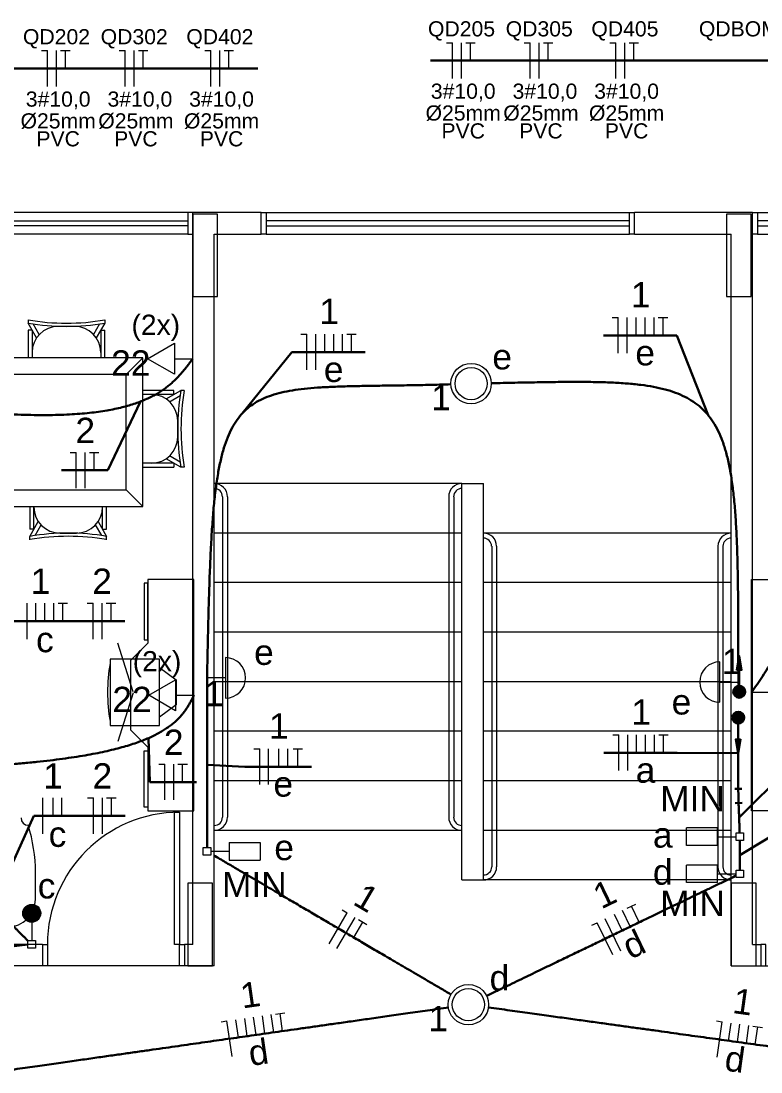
# Model space of a CAD drawing. Header units: inches. Extents: x -8.7 to 57.3, y -9.2 to 26.4.
# Drawn here: x 0.28 to 5.45, y 4.52 to 11.86 of the extents above; entities that cross this region are included whole.
import ezdxf
from ezdxf.enums import TextEntityAlignment as Align

# ---------------------------------------------------------------- set-up
doc = ezdxf.new("R2010")
doc.units = ezdxf.units.IN
doc.header["$MEASUREMENT"] = 0
for name, color, linetype, lineweight in [('BASE', 7, 'Continuous', 5), ('EL-Condutos', 8, 'Continuous', 30), ('EL-Fios', 1, 'Continuous', 20), ('EL-Textos fios', 7, 'Continuous', 30), ('EL-Textos pontos', 7, 'Continuous', 30), ('MOVEIS', 253, 'Continuous', 20), ('P-SIMBOL', 5, 'Continuous', 20), ('TEXTO', 7, 'Continuous', 20)]:
    doc.layers.add(name, color=color, linetype=linetype, lineweight=lineweight)
doc.styles.add('Arial', font='arial.ttf')
doc.dimstyles.get("Standard").update_dxf_attribs({"dimtxt": 0.18, "dimasz": 0.18, "dimexe": 0.18, "dimexo": 0.0625, "dimgap": 0.09, "dimtad": 0, "dimtih": 1, "dimtoh": 1, "dimdec": 4, "dimzin": 0, "dimdsep": 46, "dimtxsty": 'Standard', "dimcen": 0.09, "dimadec": 0, "dimazin": 0, "dimtfac": 1, "dimtdec": 4, "dimtofl": 0, "dimtmove": 0, "dimatfit": 3, "dimfxl": 0, "dimtolj": 1, "dimtzin": 0, "dimarcsym": 0})

msp = doc.modelspace()

# ---------------------------------------------------------------- hatches: boundary and pattern name
at = {"layer": 'P-SIMBOL', "linetype": 'Continuous'}
for points in [[(0.2959, 5.629), (0.3584, 5.629), (0.3584, 5.6915), (0.3487, 5.691), (0.3318, 5.6855), (0.3213, 5.6795), (0.3133, 5.6725), (0.3053, 5.662), (0.2991, 5.649), (0.2963, 5.636), (0.2964, 5.629)], [(0.4209, 5.629), (0.3584, 5.629), (0.3584, 5.6915), (0.3681, 5.691), (0.385, 5.6855), (0.3955, 5.6795), (0.4035, 5.6725), (0.4115, 5.662), (0.4177, 5.649), (0.4205, 5.636), (0.4204, 5.629)], [(0.2959, 5.629), (0.3584, 5.629), (0.3584, 5.5665), (0.3487, 5.567), (0.3318, 5.5725), (0.3213, 5.5785), (0.3133, 5.5855), (0.3053, 5.596), (0.2991, 5.609), (0.2963, 5.622), (0.2964, 5.629)], [(0.4209, 5.629), (0.3584, 5.629), (0.3584, 5.5665), (0.3681, 5.567), (0.385, 5.5725), (0.3955, 5.5785), (0.4035, 5.5855), (0.4115, 5.596), (0.4177, 5.609), (0.4205, 5.622), (0.4204, 5.629)]]:
    msp.add_hatch(color=256, dxfattribs=at).paths.add_polyline_path(points)

# ---------------------------------------------------------------- linework, layer by layer
at = {"layer": 'BASE', "linetype": 'Continuous'}
for p, q in [((1.4483, 10.523), (-0.2707, 10.523)), ((1.9963, 10.523), (4.5348, 10.523)), ((5.4287, 10.523), (7.1478, 10.523)), ((1.4483, 10.373), (-0.2707, 10.373)), ((1.9963, 10.373), (4.5348, 10.373)), ((5.4287, 10.373), (7.1478, 10.373))]:
    msp.add_line(p, q, dxfattribs=at)
at = {"layer": 'BASE'}
for p, q in [((1.4828, 10.373), (1.4828, 10.523)), ((1.9618, 10.523), (1.4828, 10.523)), ((1.9618, 10.373), (1.9618, 10.523)), ((5.3943, 10.523), (4.5693, 10.523)), ((4.5693, 10.373), (4.5693, 10.523)), ((5.3943, 10.373), (5.3943, 10.523)), ((1.4828, 5.4115), (1.4828, 10.373)), ((1.6327, 5.2615), (1.6327, 10.373)), ((1.6327, 10.373), (1.9618, 10.373)), ((4.5693, 10.373), (5.2443, 10.373)), ((5.2443, 5.2615), (5.2443, 10.373)), ((5.3943, 5.4115), (5.3943, 10.373)), ((3.3632, 8.6305), (1.6327, 8.6305)), ((3.3632, 5.8615), (3.3632, 8.6305)), ((3.3632, 8.6305), (3.5133, 8.6305)), ((3.5133, 5.8615), (3.5133, 8.6305)), ((1.6903, 8.5385), (1.6903, 6.3)), ((1.7252, 8.5385), (1.7252, 6.3)), ((3.2713, 8.5385), (3.2713, 6.3)), ((3.3058, 8.5385), (3.3058, 6.3)), ((3.3632, 8.2845), (1.6327, 8.2845)), ((5.2443, 8.2845), (3.5133, 8.2845)), ((3.5713, 8.192), (3.5713, 5.954)), ((3.6058, 8.192), (3.6058, 5.954)), ((5.1517, 8.192), (5.1517, 5.954)), ((5.1863, 8.192), (5.1863, 5.954)), ((3.3632, 7.9385), (1.6327, 7.9385)), ((5.2443, 7.9385), (3.5133, 7.9385)), ((3.3632, 7.5925), (1.6327, 7.5925)), ((5.2443, 7.5925), (3.5133, 7.5925)), ((3.3632, 7.246), (1.6327, 7.246)), ((5.2443, 7.246), (3.5133, 7.246)), ((3.3632, 6.9), (1.6327, 6.9)), ((5.2443, 6.9), (3.5133, 6.9)), ((3.3632, 6.554), (1.6327, 6.554)), ((5.2443, 6.554), (3.5133, 6.554)), ((3.3632, 6.2075), (1.6327, 6.2075)), ((5.2443, 6.2075), (3.5133, 6.2075)), ((3.3632, 5.8615), (3.5133, 5.8615)), ((5.2443, 5.8615), (3.5133, 5.8615)), ((0.4328, 5.4115), (-1.6038, 5.4115)), ((0.4328, 5.4115), (0.4328, 5.2615)), ((1.4828, 5.4115), (1.4252, 5.4115)), ((1.4252, 5.4115), (1.4252, 5.2615)), ((5.3943, 5.4115), (5.4518, 5.4115)), ((5.4518, 5.4115), (5.4518, 5.2615)), ((0.4328, 5.2615), (-1.6038, 5.2615)), ((1.4252, 5.2615), (0.4328, 5.2615)), ((1.6327, 5.2615), (1.4252, 5.2615)), ((5.2443, 5.2615), (5.4518, 5.2615)), ((5.4518, 5.2615), (6.4443, 5.2615))]:
    msp.add_line(p, q, dxfattribs=at)
at = {"layer": 'BASE', "linetype": 'Continuous'}
for points in [[(1.4828, 10.523), (1.4483, 10.523), (1.4483, 10.373), (1.4828, 10.373)], [(1.9618, 10.523), (1.9963, 10.523), (1.9963, 10.373), (1.9618, 10.373)], [(4.5693, 10.373), (4.5348, 10.373), (4.5348, 10.523), (4.5693, 10.523)], [(5.3943, 10.523), (5.4287, 10.523), (5.4287, 10.373), (5.3943, 10.373)], [(0.4328, 5.4115), (0.4673, 5.4115), (0.4673, 5.2615), (0.4328, 5.2615)], [(1.4252, 5.2615), (1.3907, 5.2615), (1.3907, 5.4115), (1.4252, 5.4115)], [(5.4518, 5.2615), (5.4863, 5.2615), (5.4863, 5.4115), (5.4518, 5.4115)]]:
    msp.add_lwpolyline(points, dxfattribs=at)
at = {"layer": 'BASE'}
for points in [[(1.4837, 9.936), (1.5702, 9.936), (1.6567, 9.936), (1.6567, 10.2245), (1.6567, 10.513), (1.5702, 10.513), (1.4837, 10.513), (1.4837, 10.2245), (1.4837, 9.936), (1.4837, 9.936)], [(5.2112, 9.936), (5.2978, 9.936), (5.3842, 9.936), (5.3842, 10.2245), (5.3842, 10.513), (5.2978, 10.513), (5.2112, 10.513), (5.2112, 10.2245), (5.2112, 9.936), (5.2112, 9.936)], [(1.4492, 5.2625), (1.5357, 5.2625), (1.6222, 5.2625), (1.6222, 5.551), (1.6222, 5.8395), (1.5357, 5.8395), (1.4492, 5.8395), (1.4492, 5.551), (1.4492, 5.2625), (1.4492, 5.2625)], [(5.2453, 5.2625), (5.3318, 5.2625), (5.4182, 5.2625), (5.4182, 5.551), (5.4182, 5.8395), (5.3318, 5.8395), (5.2453, 5.8395), (5.2453, 5.551), (5.2453, 5.2625), (5.2453, 5.2625)]]:
    msp.add_lwpolyline(points, close=True, dxfattribs=at)
at = {"layer": 'BASE', "linetype": 'Continuous'}
for points in [[(1.4483, 10.4305), (-0.2707, 10.4305), (-0.2707, 10.4655), (1.4483, 10.4655), (1.4483, 10.4305), (1.4483, 10.4305)], [(1.9963, 10.4305), (4.5348, 10.4305), (4.5348, 10.4655), (1.9963, 10.4655), (1.9963, 10.4305), (1.9963, 10.4305)], [(5.4287, 10.4305), (7.1478, 10.4305), (7.1478, 10.4655), (5.4287, 10.4655), (5.4287, 10.4305), (5.4287, 10.4305)], [(1.3907, 5.4115), (1.3558, 5.4115), (1.3558, 6.3345), (1.3907, 6.3345), (1.3907, 5.4115), (1.3907, 5.4115)]]:
    msp.add_lwpolyline(points, close=True, dxfattribs=at)
at = {"layer": 'BASE'}
for centre, radius, start, end in [((1.6327, 8.5385), 0.0923, 0, 90), ((1.6327, 8.5385), 0.0577, 0, 90), ((3.3632, 8.5385), 0.0923, 90, 180), ((3.3632, 8.5385), 0.0577, 90, 180), ((3.5133, 8.192), 0.0923, 0, 90), ((3.5133, 8.192), 0.0577, 0, 90), ((5.2443, 8.192), 0.0923, 90, 180), ((5.2443, 8.192), 0.0577, 90, 180), ((1.6333, 6.2995), 0.0571, 269.417, 0.58332), ((1.6333, 6.2995), 0.092, 269.81, 0.18953), ((3.3632, 6.2995), 0.092, 179.81, 270.19), ((3.3628, 6.2995), 0.0571, 179.417, 270.583), ((3.5137, 5.9535), 0.092, 269.81, 0.18953), ((3.5143, 5.9535), 0.0571, 269.417, 0.58332), ((5.2438, 5.9535), 0.092, 179.81, 270.19), ((5.2438, 5.9535), 0.0571, 179.417, 270.583)]:
    msp.add_arc(centre, radius, start, end, dxfattribs=at)
at = {"layer": 'BASE', "linetype": 'Continuous'}
msp.add_arc((1.3907, 5.4115), 0.923, 90, 180, dxfattribs=at)
at = {"layer": 'EL-Condutos'}
for p, q in [((5.3007, 7.1764), (5.3007, 7.4264)), ((5.2943, 7.2438), (5.3007, 7.1764)), ((5.2942, 6.4989), (5.2939, 6.9954)), ((5.2939, 6.9954), (5.2939, 6.7454))]:
    msp.add_line(p, q, dxfattribs=at)
at = {"layer": 'EL-Condutos', "linetype": 'Continuous'}
for p, q in [((5.2692, 6.4989), (5.3192, 6.4989)), ((5.2943, 6.4489), (5.2942, 6.4989)), ((5.3211, 6.3999), (5.2711, 6.398)), ((5.2943, 6.4489), (5.2961, 6.3989))]:
    msp.add_line(p, q, dxfattribs=at)
at = {"layer": 'EL-Condutos', "const_width": 0.0417}
for points in [[(5.3215, 7.1764, 1), (5.2799, 7.1764, 1)], [(5.3147, 6.9954, 1), (5.273, 6.9954, 1)]]:
    msp.add_lwpolyline(points, format="xyb", close=True, dxfattribs=at)
at = {"layer": 'EL-Condutos'}
for centre in [(5.3007, 7.1764), (5.2939, 6.9954)]:
    msp.add_circle(centre, 0.0417, dxfattribs=at)
at = {"layer": 'EL-Condutos', "linetype": 'Continuous'}
msp.add_arc((-0.2832, 9.8895), 4.52, 262.17931, 277.82069, dxfattribs=at)
for points in [[(0.0817, 9.1216), (0.1854, 9.1155), (0.2834, 9.1113), (0.3759, 9.1091), (0.463, 9.1087), (0.5449, 9.1101), (0.6219, 9.1132), (0.6941, 9.1179), (0.7618, 9.1242), (0.825, 9.1319), (0.8841, 9.1411), (0.9391, 9.1515), (0.9904, 9.1633), (1.038, 9.1762), (1.0822, 9.1902), (1.1232, 9.2052), (1.1612, 9.2211), (1.1963, 9.238), (1.2288, 9.2556), (1.2588, 9.2739), (1.2866, 9.2929), (1.3123, 9.3125), (1.3362, 9.3326), (1.3583, 9.353), (1.379, 9.3739), (1.3984, 9.3949), (1.4167, 9.4162), (1.4341, 9.4376), (1.4508, 9.4591), (1.4669, 9.4805), (1.4828, 9.5018)], [(3.2878, 9.3237), (3.1278, 9.3195), (2.9784, 9.3166), (2.8392, 9.3146), (2.71, 9.3127), (2.5902, 9.3104), (2.4796, 9.3069), (2.3778, 9.3018), (2.2843, 9.2943), (2.1988, 9.2839), (2.121, 9.2699), (2.0504, 9.2516), (1.9866, 9.2286), (1.9294, 9.2001), (1.8783, 9.1654), (1.8329, 9.1241), (1.7928, 9.0754), (1.7578, 9.0188), (1.7273, 8.9536), (1.701, 8.8791), (1.6786, 8.7949), (1.6597, 8.7001), (1.6438, 8.5943), (1.6307, 8.4767), (1.6199, 8.3468), (1.611, 8.204), (1.6037, 8.0475), (1.5976, 7.8768), (1.5924, 7.6913), (1.5875, 7.4903), (1.5828, 7.2732)], [(3.5671, 9.3314), (3.7341, 9.3347), (3.89, 9.3377), (4.0352, 9.3398), (4.1699, 9.3405), (4.2947, 9.3393), (4.41, 9.3358), (4.5159, 9.3293), (4.6131, 9.3195), (4.7018, 9.3058), (4.7825, 9.2877), (4.8555, 9.2648), (4.9212, 9.2365), (4.98, 9.2023), (5.0322, 9.1618), (5.0784, 9.1145), (5.1187, 9.0597), (5.1537, 8.9972), (5.1837, 8.9263), (5.2091, 8.8465), (5.2303, 8.7574), (5.2476, 8.6585), (5.2615, 8.5493), (5.2723, 8.4292), (5.2804, 8.2978), (5.2863, 8.1546), (5.2902, 7.999), (5.2925, 7.8307), (5.2937, 7.649), (5.2942, 7.4535), (5.2943, 7.2438)], [(6.8118, 9.0635), (6.7278, 9.0113), (6.6483, 8.957), (6.573, 8.9008), (6.5019, 8.8429), (6.4346, 8.7833), (6.3709, 8.7222), (6.3107, 8.6597), (6.2537, 8.5961), (6.1997, 8.5313), (6.1486, 8.4657), (6.1, 8.3992), (6.0538, 8.3321), (6.0097, 8.2644), (5.9676, 8.1964), (5.9272, 8.1282), (5.8884, 8.0598), (5.8508, 7.9915), (5.8144, 7.9234), (5.7788, 7.8557), (5.744, 7.7884), (5.7095, 7.7217), (5.6754, 7.6557), (5.6412, 7.5907), (5.6069, 7.5266), (5.5722, 7.4638), (5.5368, 7.4022), (5.5007, 7.3422), (5.4635, 7.2837), (5.4251, 7.2269), (5.3853, 7.172)], [(1.5828, 6.0878), (1.5828, 6.1438), (1.5828, 6.1964), (1.5828, 6.2456), (1.5828, 6.2918), (1.5828, 6.3353), (1.5828, 6.3762), (1.5828, 6.4149), (1.5828, 6.4516), (1.5828, 6.4865), (1.5828, 6.5199), (1.5828, 6.5521), (1.5828, 6.5834), (1.5828, 6.6139), (1.5828, 6.644), (1.5828, 6.6739), (1.5828, 6.7038), (1.5828, 6.734), (1.5828, 6.7649), (1.5828, 6.7965), (1.5828, 6.8292), (1.5828, 6.8633), (1.5828, 6.899), (1.5828, 6.9366), (1.5828, 6.9762), (1.5828, 7.0183), (1.5828, 7.063), (1.5828, 7.1105), (1.5828, 7.1613), (1.5828, 7.2154), (1.5828, 7.2732)], [(0.0789, 6.6602), (0.1901, 6.6682), (0.2949, 6.677), (0.3937, 6.6866), (0.4866, 6.6969), (0.5737, 6.708), (0.6553, 6.7197), (0.7316, 6.7321), (0.8029, 6.7452), (0.8692, 6.7589), (0.9308, 6.7733), (0.988, 6.7882), (1.0408, 6.8036), (1.0896, 6.8197), (1.1345, 6.8362), (1.1757, 6.8532), (1.2135, 6.8707), (1.248, 6.8887), (1.2794, 6.907), (1.3079, 6.9258), (1.3338, 6.9449), (1.3573, 6.9644), (1.3784, 6.9843), (1.3976, 7.0044), (1.4149, 7.0248), (1.4305, 7.0455), (1.4447, 7.0664), (1.4577, 7.0875), (1.4696, 7.1089), (1.4808, 7.1304), (1.4912, 7.152)], [(-0.0471, 6.5106), (-0.0389, 6.4334), (-0.0305, 6.3607), (-0.0218, 6.2923), (-0.0129, 6.228), (-0.0037, 6.1676), (0.0058, 6.1109), (0.0155, 6.0579), (0.0255, 6.0083), (0.0358, 5.962), (0.0464, 5.9187), (0.0573, 5.8783), (0.0685, 5.8407), (0.08, 5.8057), (0.0919, 5.773), (0.1041, 5.7426), (0.1166, 5.7142), (0.1295, 5.6878), (0.1427, 5.663), (0.1563, 5.6398), (0.1702, 5.618), (0.1846, 5.5973), (0.1993, 5.5777), (0.2144, 5.559), (0.2299, 5.5409), (0.2458, 5.5234), (0.2621, 5.5062), (0.2789, 5.4892), (0.296, 5.4722), (0.3137, 5.455), (0.3317, 5.4375)], [(5.3038, 6.1897), (5.3028, 6.2186), (5.3019, 6.243), (5.3011, 6.2633), (5.3005, 6.2797), (5.3, 6.2926), (5.2997, 6.3024), (5.2994, 6.3092), (5.2993, 6.3135), (5.2992, 6.3155), (5.2992, 6.3156), (5.2992, 6.314), (5.2993, 6.3112), (5.2995, 6.3074), (5.2997, 6.3029), (5.2998, 6.2981), (5.3, 6.2933), (5.3002, 6.2887), (5.3003, 6.2847), (5.3004, 6.2816), (5.3005, 6.2798), (5.3005, 6.2795), (5.3005, 6.2811), (5.3003, 6.2849), (5.3001, 6.2911), (5.2998, 6.3002), (5.2993, 6.3124), (5.2987, 6.3281), (5.298, 6.3475), (5.2971, 6.371), (5.2961, 6.3989)], [(5.3048, 6.1371), (5.3048, 6.1278), (5.3048, 6.1191), (5.3048, 6.1107), (5.3048, 6.1028), (5.3048, 6.0953), (5.3048, 6.0882), (5.3048, 6.0814), (5.3048, 6.0748), (5.3048, 6.0685), (5.3048, 6.0625), (5.3048, 6.0566), (5.3048, 6.0508), (5.3048, 6.0452), (5.3048, 6.0396), (5.3048, 6.0341), (5.3048, 6.0285), (5.3048, 6.023), (5.3048, 6.0173), (5.3048, 6.0116), (5.3048, 6.0057), (5.3048, 5.9996), (5.3048, 5.9933), (5.3048, 5.9868), (5.3048, 5.98), (5.3048, 5.9728), (5.3048, 5.9653), (5.3048, 5.9574), (5.3048, 5.9491), (5.3048, 5.9403), (5.3048, 5.931)], [(3.2864, 5.0624), (3.211, 5.1066), (3.1401, 5.1482), (3.0733, 5.1874), (3.0103, 5.2242), (2.9509, 5.2591), (2.8946, 5.2921), (2.8411, 5.3234), (2.7902, 5.3532), (2.7414, 5.3818), (2.6945, 5.4093), (2.6491, 5.436), (2.6048, 5.4619), (2.5614, 5.4873), (2.5185, 5.5125), (2.4758, 5.5375), (2.433, 5.5626), (2.3896, 5.588), (2.3454, 5.6139), (2.3001, 5.6405), (2.2533, 5.6679), (2.2047, 5.6964), (2.1539, 5.7262), (2.1007, 5.7574), (2.0446, 5.7902), (1.9854, 5.8249), (1.9227, 5.8617), (1.8562, 5.9006), (1.7856, 5.942), (1.7105, 5.986), (1.6306, 6.0329)], [(5.2787, 5.8919), (5.1999, 5.8539), (5.125, 5.8179), (5.0538, 5.7835), (4.9859, 5.7509), (4.9213, 5.7197), (4.8595, 5.6899), (4.8003, 5.6614), (4.7434, 5.634), (4.6886, 5.6076), (4.6356, 5.5821), (4.5842, 5.5573), (4.5339, 5.5331), (4.4847, 5.5094), (4.4362, 5.486), (4.3881, 5.4629), (4.3402, 5.4398), (4.2922, 5.4167), (4.2439, 5.3934), (4.1949, 5.3698), (4.145, 5.3457), (4.0939, 5.3211), (4.0414, 5.2959), (3.9872, 5.2697), (3.9311, 5.2427), (3.8726, 5.2145), (3.8117, 5.1852), (3.7479, 5.1545), (3.6811, 5.1223), (3.611, 5.0885), (3.5373, 5.053)], [(0.1468, 4.5259), (0.294, 4.5469), (0.4323, 4.5666), (0.5623, 4.5852), (0.6847, 4.6026), (0.8, 4.6191), (0.909, 4.6346), (1.0123, 4.6493), (1.1105, 4.6633), (1.2042, 4.6767), (1.2942, 4.6895), (1.3809, 4.7019), (1.4651, 4.7139), (1.5474, 4.7256), (1.6284, 4.7371), (1.7087, 4.7486), (1.7891, 4.7601), (1.8701, 4.7716), (1.9524, 4.7833), (2.0366, 4.7953), (2.1233, 4.8077), (2.2132, 4.8205), (2.307, 4.8339), (2.4052, 4.8479), (2.5084, 4.8626), (2.6175, 4.8781), (2.7328, 4.8946), (2.8552, 4.912), (2.9852, 4.9306), (3.1235, 4.9503), (3.2707, 4.9713)], [(3.5483, 4.9715), (3.6977, 4.9508), (3.8381, 4.9313), (3.9701, 4.913), (4.0943, 4.8957), (4.2114, 4.8795), (4.322, 4.8641), (4.4269, 4.8496), (4.5265, 4.8357), (4.6217, 4.8225), (4.713, 4.8099), (4.801, 4.7976), (4.8865, 4.7858), (4.97, 4.7742), (5.0522, 4.7628), (5.1338, 4.7515), (5.2154, 4.7401), (5.2976, 4.7287), (5.3811, 4.7171), (5.4666, 4.7053), (5.5546, 4.693), (5.6459, 4.6804), (5.741, 4.6672), (5.8407, 4.6533), (5.9455, 4.6388), (6.0562, 4.6234), (6.1733, 4.6072), (6.2975, 4.5899), (6.4295, 4.5716), (6.5698, 4.5521), (6.7192, 4.5314)]]:
    msp.add_spline(points, degree=3, dxfattribs=at)
at = {"layer": 'EL-Fios', "color": 5}
for p, q in [((3.2564, 11.7092), (3.2981, 11.7092)), ((3.2981, 11.4592), (3.2981, 11.7092)), ((3.3606, 11.4592), (3.3606, 11.7092)), ((3.3898, 11.7092), (3.4564, 11.7092)), ((3.4231, 11.5842), (3.4231, 11.7092)), ((3.7993, 11.7092), (3.841, 11.7092)), ((3.841, 11.4592), (3.841, 11.7092)), ((3.9035, 11.4592), (3.9035, 11.7092)), ((3.9327, 11.7092), (3.9993, 11.7092)), ((3.966, 11.5842), (3.966, 11.7092)), ((4.3978, 11.7092), (4.4395, 11.7092)), ((4.4395, 11.4592), (4.4395, 11.7092)), ((4.502, 11.4592), (4.502, 11.7092)), ((4.5312, 11.7092), (4.5978, 11.7092)), ((4.5645, 11.5842), (4.5645, 11.7092)), ((0.427, 11.654), (0.4687, 11.654)), ((0.4687, 11.404), (0.4687, 11.654)), ((0.5312, 11.404), (0.5312, 11.654)), ((0.5604, 11.654), (0.627, 11.654)), ((0.5937, 11.529), (0.5937, 11.654)), ((0.9699, 11.654), (1.0116, 11.654)), ((1.0116, 11.404), (1.0116, 11.654)), ((1.0741, 11.404), (1.0741, 11.654)), ((1.1033, 11.654), (1.1699, 11.654)), ((1.1366, 11.529), (1.1366, 11.654)), ((1.5684, 11.654), (1.6101, 11.654)), ((1.6101, 11.404), (1.6101, 11.654)), ((1.6726, 11.404), (1.6726, 11.654)), ((1.7018, 11.654), (1.7684, 11.654)), ((1.7351, 11.529), (1.7351, 11.654)), ((4.4141, 9.7902), (4.4558, 9.7902)), ((4.4558, 9.5402), (4.4558, 9.7902)), ((4.5183, 9.5402), (4.5183, 9.7902)), ((4.5808, 9.6652), (4.5808, 9.7902)), ((4.6433, 9.6652), (4.6433, 9.7902)), ((4.7058, 9.6652), (4.7058, 9.7902)), ((4.735, 9.7902), (4.8016, 9.7902)), ((4.7683, 9.6652), (4.7683, 9.7902)), ((2.2383, 9.6742), (2.28, 9.6742)), ((2.28, 9.4242), (2.28, 9.6742)), ((2.3425, 9.4242), (2.3425, 9.6742)), ((2.405, 9.5492), (2.405, 9.6742)), ((2.4675, 9.5492), (2.4675, 9.6742)), ((2.53, 9.5492), (2.53, 9.6742)), ((2.5591, 9.6742), (2.6258, 9.6742)), ((2.5925, 9.5492), (2.5925, 9.6742)), ((0.6279, 8.8482), (0.6696, 8.8482)), ((0.6696, 8.5982), (0.6696, 8.8482)), ((0.7321, 8.5982), (0.7321, 8.8482)), ((0.7612, 8.8482), (0.8279, 8.8482)), ((0.7946, 8.7232), (0.7946, 8.8482)), ((0.3255, 7.5446), (0.3255, 7.7946)), ((0.388, 7.6696), (0.388, 7.7946)), ((0.4505, 7.6696), (0.4505, 7.7946)), ((0.513, 7.6696), (0.513, 7.7946)), ((0.5421, 7.7946), (0.6088, 7.7946)), ((0.5755, 7.6696), (0.5755, 7.7946)), ((0.7456, 7.7946), (0.7873, 7.7946)), ((0.7873, 7.5446), (0.7873, 7.7946)), ((0.8498, 7.5446), (0.8498, 7.7946)), ((0.8789, 7.7946), (0.9456, 7.7946)), ((0.9123, 7.6696), (0.9123, 7.7946)), ((4.4173, 6.8753), (4.4589, 6.8753)), ((4.4589, 6.6253), (4.4589, 6.8753)), ((4.5214, 6.6253), (4.5214, 6.8753)), ((4.5839, 6.7503), (4.5839, 6.8753)), ((4.6464, 6.7503), (4.6464, 6.8753)), ((4.7089, 6.7503), (4.7089, 6.8753)), ((4.7381, 6.8753), (4.8048, 6.8753)), ((4.7714, 6.7503), (4.7714, 6.8753)), ((1.9093, 6.778), (1.9509, 6.778)), ((1.9509, 6.528), (1.9509, 6.778)), ((2.0134, 6.528), (2.0134, 6.778)), ((2.084, 6.653), (2.084, 6.778)), ((2.1465, 6.653), (2.1465, 6.778)), ((2.1838, 6.778), (2.2505, 6.778)), ((2.2171, 6.653), (2.2171, 6.778)), ((1.2459, 6.6704), (1.2876, 6.6704)), ((1.2876, 6.4204), (1.2876, 6.6704)), ((1.3501, 6.4204), (1.3501, 6.6704)), ((1.3792, 6.6704), (1.4459, 6.6704)), ((1.4126, 6.5454), (1.4126, 6.6704)), ((0.4364, 6.185), (0.4364, 6.435)), ((0.507, 6.31), (0.507, 6.435)), ((0.5695, 6.31), (0.5695, 6.435)), ((0.7477, 6.435), (0.7894, 6.435)), ((0.7894, 6.185), (0.7894, 6.435)), ((0.8519, 6.185), (0.8519, 6.435)), ((0.8811, 6.435), (0.9477, 6.435)), ((0.9144, 6.31), (0.9144, 6.435)), ((2.527, 5.6524), (2.5629, 5.6313)), ((4.5184, 5.6644), (4.5785, 5.6933)), ((4.6027, 5.5662), (4.5484, 5.6789)), ((2.4365, 5.4156), (2.5629, 5.6313)), ((2.4905, 5.384), (2.6169, 5.5997)), ((2.642, 5.585), (2.6995, 5.5513)), ((4.4734, 5.3652), (4.3649, 5.5904)), ((4.4828, 5.5085), (4.4285, 5.6211)), ((4.5391, 5.5356), (4.4848, 5.6482)), ((2.6076, 5.4603), (2.6708, 5.5681)), ((4.2711, 5.5452), (4.3086, 5.5633)), ((4.4171, 5.3381), (4.3086, 5.5633)), ((2.0491, 4.7971), (2.0314, 4.9209)), ((2.0603, 4.925), (2.1263, 4.9344)), ((2.1109, 4.8059), (2.0933, 4.9297)), ((1.6808, 4.8709), (1.722, 4.8768)), ((1.7573, 4.6293), (1.722, 4.8768)), ((1.8016, 4.7618), (1.7839, 4.8856)), ((1.8634, 4.7707), (1.8458, 4.8944)), ((1.9253, 4.7795), (1.9077, 4.9032)), ((1.9872, 4.7883), (1.9695, 4.912)), ((5.1406, 4.8767), (5.1819, 4.871)), ((5.1475, 4.6233), (5.1819, 4.871)), ((5.2266, 4.7386), (5.2438, 4.8624)), ((5.2885, 4.73), (5.3057, 4.8538)), ((5.3505, 4.7214), (5.3676, 4.8452)), ((5.3965, 4.8412), (5.4626, 4.832)), ((5.4124, 4.7128), (5.4295, 4.8366))]:
    msp.add_line(p, q, dxfattribs=at)
at = {"layer": 'EL-Textos fios'}
for p, q in [((1.9369, 11.529), (0.223, 11.529)), ((3.1431, 11.5842), (6.0087, 11.5842)), ((4.8641, 9.6652), (4.3516, 9.6652)), ((5.0835, 9.1083), (4.8641, 9.6652)), ((1.8285, 9.1195), (2.1758, 9.5492)), ((2.1758, 9.5492), (2.6883, 9.5492)), ((1.1184, 9.2033), (0.8904, 8.7232)), ((0.8904, 8.7232), (0.5654, 8.7232)), ((0.1588, 7.6696), (1.0081, 7.6696)), ((1.173, 6.852), (1.1834, 6.5454)), ((5.2999, 6.2975), (5.8952, 6.8898)), ((4.8673, 6.7503), (4.3548, 6.7503)), ((5.294, 6.7472), (4.8673, 6.7503)), ((1.5828, 6.667), (1.8468, 6.653)), ((1.8468, 6.653), (2.313, 6.653)), ((1.1834, 6.5454), (1.5084, 6.5454)), ((0.1093, 5.7304), (0.3739, 6.31)), ((0.3739, 6.31), (1.0102, 6.31)), ((5.3048, 6.0341), (5.6792, 6.2603))]:
    msp.add_line(p, q, dxfattribs=at)
at = {"layer": 'MOVEIS'}
for p, q in [((0.3323, 9.7735), (0.3323, 9.7505)), ((0.8688, 9.7735), (0.8688, 9.7505)), ((0.3923, 9.6475), (0.3323, 9.7505)), ((0.3323, 9.7015), (0.3323, 9.5085)), ((0.3608, 9.7015), (0.3323, 9.7015)), ((0.3608, 9.7015), (0.3608, 9.5085)), ((0.4113, 9.671), (0.3688, 9.745)), ((0.6578, 9.728), (0.5438, 9.728)), ((0.8328, 9.745), (0.7903, 9.671)), ((0.8688, 9.7505), (0.8093, 9.6475)), ((0.8403, 9.7015), (0.8403, 9.5085)), ((0.8403, 9.7015), (0.8688, 9.7015)), ((0.8688, 9.5085), (0.8688, 9.7015)), ((1.0183, 9.393), (1.1333, 9.5085)), ((1.3513, 9.2805), (1.1333, 9.2805)), ((1.3513, 9.252), (1.1333, 9.252)), ((1.2973, 9.221), (1.4007, 9.2805)), ((1.3513, 9.252), (1.3513, 9.2805)), ((1.4238, 9.2805), (1.4007, 9.2805)), ((1.3213, 9.202), (1.3953, 9.2445)), ((1.3782, 8.9555), (1.3782, 9.0695)), ((1.3953, 8.7805), (1.3213, 8.823)), ((1.3513, 8.7725), (1.1333, 8.7725)), ((1.1333, 8.744), (1.3513, 8.744)), ((1.4007, 8.744), (1.2973, 8.804)), ((1.3513, 8.7725), (1.3513, 8.744)), ((1.4238, 8.744), (1.4007, 8.744)), ((1.0183, 8.5855), (1.1333, 8.47)), ((0.3448, 8.47), (0.3448, 8.311)), ((0.3733, 8.311), (0.3733, 8.47)), ((0.8528, 8.311), (0.8528, 8.47)), ((0.8813, 8.311), (0.8813, 8.47)), ((0.3448, 8.2615), (0.4043, 8.365)), ((0.3733, 8.311), (0.3448, 8.311)), ((0.3813, 8.2675), (0.4238, 8.341)), ((0.8023, 8.341), (0.8453, 8.2675)), ((0.8218, 8.365), (0.8813, 8.2615)), ((0.8528, 8.311), (0.8813, 8.311)), ((0.3448, 8.2385), (0.3448, 8.2615)), ((0.5558, 8.2845), (0.6703, 8.2845)), ((0.8813, 8.2385), (0.8813, 8.2615)), ((1.1683, 7.9355), (1.1438, 7.9355)), ((1.1438, 7.9355), (1.1438, 7.54)), ((1.1683, 7.96), (1.1683, 7.5155)), ((1.4912, 7.96), (1.1683, 7.96)), ((1.1683, 7.54), (1.1683, 7.9355)), ((1.4912, 6.3445), (1.4912, 7.96)), ((5.3857, 6.3445), (5.3857, 7.96)), ((5.3857, 7.96), (5.7088, 7.96)), ((1.0677, 7.1755), (0.9588, 7.516)), ((1.1683, 7.5155), (1.0473, 7.3945)), ((1.1438, 7.54), (1.1683, 7.54)), ((1.0473, 7.3945), (1.0473, 6.91)), ((1.0677, 7.169), (0.9588, 6.8285)), ((1.0473, 6.91), (1.1683, 6.789)), ((1.1438, 6.369), (1.1438, 6.7645)), ((1.1438, 6.7645), (1.1683, 6.7645)), ((1.1683, 6.789), (1.1683, 6.3445)), ((1.1683, 6.7645), (1.1683, 6.369)), ((1.1683, 6.369), (1.1438, 6.369)), ((1.1683, 6.3445), (1.4912, 6.3445)), ((5.7088, 6.3445), (5.3857, 6.3445)), ((0.3848, 5.728), (0.3848, 5.914))]:
    msp.add_line(p, q, dxfattribs=at)
for points in [[(0.0948, 9.5085), (0.0948, 8.47), (1.1333, 8.47), (1.1333, 9.5085), (0.0948, 9.5085), (0.0948, 9.5085)], [(0.2102, 9.393), (0.2102, 8.5855), (1.0183, 8.5855), (1.0183, 9.393), (0.2102, 9.393), (0.2102, 9.393)], [(1.2512, 6.9415), (1.2512, 7.403), (0.9053, 7.403), (0.9053, 6.9415), (1.2512, 6.9415), (1.2512, 6.9415)]]:
    msp.add_lwpolyline(points, close=True, dxfattribs=at)
msp.add_lwpolyline([(1.2512, 7.345), (1.3667, 7.2585), (1.3667, 7.0855), (1.2512, 6.999)], dxfattribs=at)
for centre, radius, start, end in [((0.6008, 11.3385), 1.5878, 260.271, 279.729), ((0.6008, 11.316), 1.5878, 260.271, 279.729), ((0.5438, 9.5455), 0.1827, 90, 180), ((0.6578, 9.5455), 0.1827, 0, 90), ((1.1952, 9.0695), 0.1827, 0, 90), ((2.9657, 9.0125), 1.5878, 170.271, 189.729), ((2.9888, 9.0125), 1.5878, 170.271, 189.729), ((1.1952, 8.9555), 0.1827, 270, 0), ((0.5558, 8.467), 0.1827, 180, 270), ((0.6703, 8.467), 0.1827, 270, 0), ((0.6133, 6.6965), 1.5878, 80.271, 99.729), ((0.6133, 6.674), 1.5878, 80.271, 99.729), ((2.0968, 7.172), 1.2086, 170.383, 189.617), ((0.3343, 6.2945), 0.0507, 180.003, 270), ((-0.7348, 5.9105), 1.1194, 0.17226, 17.3183), ((0.1903, 5.728), 0.1946, 270, 0)]:
    msp.add_arc(centre, radius, start, end, dxfattribs=at)
at = {"layer": 'P-SIMBOL'}
for p, q in [((1.1673, 9.5018), (1.3548, 9.61)), ((1.3548, 9.61), (1.3548, 9.3935)), ((1.3548, 9.3935), (1.1673, 9.5018)), ((1.3548, 9.5018), (1.4828, 9.5018)), ((1.7112, 7.4144), (1.7112, 7.1319)), ((5.1658, 7.1025), (5.1658, 7.385)), ((1.7112, 7.2732), (1.5828, 7.2732)), ((1.1758, 7.152), (1.3633, 7.2603)), ((1.3633, 7.2603), (1.3633, 7.0437)), ((5.1658, 7.2438), (5.2943, 7.2438)), ((1.3633, 7.0437), (1.1758, 7.152)), ((1.3633, 7.152), (1.4912, 7.152)), ((5.5132, 7.172), (5.3853, 7.172)), ((4.9333, 6.1022), (4.9333, 6.2252)), ((4.9333, 6.1022), (4.9333, 6.2252)), ((5.1498, 6.2252), (4.9333, 6.2252)), ((5.1498, 6.2252), (4.9333, 6.2252)), ((5.1498, 6.1022), (5.1498, 6.2252)), ((5.1498, 6.1022), (5.1498, 6.2252)), ((5.2783, 6.1372), (5.2783, 6.1902)), ((5.2783, 6.1902), (5.3313, 6.1902)), ((5.3313, 6.1902), (5.3313, 6.1372)), ((1.7378, 6.1224), (1.9543, 6.1224)), ((1.7378, 6.1224), (1.9543, 6.1224)), ((1.7378, 6.1224), (1.7378, 5.9994)), ((1.7378, 6.1224), (1.7378, 5.9994)), ((1.9543, 6.1224), (1.9543, 5.9994)), ((1.9543, 6.1224), (1.9543, 5.9994)), ((5.1498, 6.1022), (4.9333, 6.1022)), ((5.1498, 6.1022), (4.9333, 6.1022)), ((5.1498, 6.1637), (5.2783, 6.1637)), ((5.3313, 6.1372), (5.2783, 6.1372)), ((1.5563, 6.0874), (1.6093, 6.0874)), ((1.5563, 6.0344), (1.5563, 6.0874)), ((1.6093, 6.0344), (1.5563, 6.0344)), ((1.6093, 6.0874), (1.6093, 6.0344)), ((1.7378, 6.0609), (1.6093, 6.0609)), ((1.7378, 5.9994), (1.9543, 5.9994)), ((1.7378, 5.9994), (1.9543, 5.9994)), ((4.9333, 5.843), (4.9333, 5.966)), ((4.9333, 5.843), (4.9333, 5.966)), ((5.1498, 5.966), (4.9333, 5.966)), ((5.1498, 5.966), (4.9333, 5.966)), ((5.1498, 5.843), (5.1498, 5.966)), ((5.1498, 5.843), (5.1498, 5.966)), ((5.1498, 5.9045), (5.2783, 5.9045)), ((5.2783, 5.878), (5.2783, 5.931)), ((5.2783, 5.931), (5.3313, 5.931)), ((5.3313, 5.878), (5.2783, 5.878)), ((5.3313, 5.931), (5.3313, 5.878)), ((5.1498, 5.843), (4.9333, 5.843)), ((5.1498, 5.843), (4.9333, 5.843)), ((0.2959, 5.629), (0.4209, 5.629)), ((0.3584, 5.5665), (0.3584, 5.438)), ((0.3319, 5.438), (0.3849, 5.438)), ((0.3319, 5.385), (0.3319, 5.438)), ((0.3849, 5.438), (0.3849, 5.385)), ((0.3849, 5.385), (0.3319, 5.385))]:
    msp.add_line(p, q, dxfattribs=at)
for centre, radius in [((3.4276, 9.3287), 0.1412), ((3.4276, 9.3287), 0.1125), ((0.3584, 5.629), 0.0625), ((3.4085, 4.9909), 0.1412), ((3.4085, 4.9909), 0.1125)]:
    msp.add_circle(centre, radius, dxfattribs=at)
for centre, start, end in [((1.7112, 7.2732), 270, 90), ((5.1658, 7.2438), 90, 270)]:
    msp.add_arc(centre, 0.1412, start, end, dxfattribs=at)

# ---------------------------------------------------------------- texts
at = {"layer": 'EL-Textos fios', "style": 'Arial'}
for s, p in [('2', (0.7323, 8.8605)), ('1', (0.4193, 7.807)), ('2', (0.8498, 7.807)), ('c', (0.4502, 7.3995)), ('2', (1.3502, 6.6825)), ('1', (0.5073, 6.4475)), ('2', (0.8518, 6.4475)), ('c', (0.5383, 6.04))]:
    msp.add_text(s, height=0.1765, dxfattribs=at).set_placement(p, align=Align.BOTTOM_CENTER)
at = {"layer": 'EL-Textos fios', "char_height": 0.1765, "width": 0.277763, "attachment_point": 8, "line_spacing_factor": 0.798, "style": 'Arial'}
for s, insert in [('1', (4.6123, 9.8607)), ('1', (2.4363, 9.7447)), ('e', (4.6433, 9.4532)), ('e', (2.4673, 9.3372)), ('1', (4.6153, 6.9457)), ('1', (2.0843, 6.8487)), ('a', (4.6463, 6.5382)), ('e', (2.1153, 6.4412))]:
    msp.add_mtext(s, dxfattribs=dict(at, insert=insert))
for s, insert, rotation in [('1', (2.6527, 5.6608), 329.627), ('1', (4.398, 5.6845), 25.723), ('d', (4.603, 5.3315), 25.723), ('1', (1.8975, 4.9732), 8.113), ('1', (5.3153, 4.9237), 352.098), ('d', (1.955, 4.5697), 8.113), ('d', (5.2593, 4.5202), 352.098)]:
    msp.add_mtext(s, dxfattribs=dict(at, insert=insert, rotation=rotation))
at = {"layer": 'EL-Textos pontos', "style": 'Arial'}
for p in [(1.0502, 9.3315), (1.0588, 6.9815)]:
    msp.add_text('22', height=0.1765, dxfattribs=at).set_placement(p, align=Align.BOTTOM_CENTER)
msp.add_text('c', height=0.1765, dxfattribs=at).set_placement((0.4003, 5.6795), align=Align.BOTTOM_LEFT)
at = {"layer": 'EL-Textos pontos', "char_height": 0.1765, "attachment_point": 8, "line_spacing_factor": 0.798, "style": 'Arial'}
for s, insert, width in [('e', (3.6443, 9.4252), 0.277763), ('1', (3.2173, 9.1427), 0.277763), ('e', (1.9803, 7.3612), 0.277763), ('1', (5.2473, 7.3002), 0.277763), ('1', (1.6298, 7.0752), 0.277763), ('e', (4.8968, 7.0147), 0.277763), ('MIN', (4.9743, 6.3412), 0.916132), ('a', (4.7663, 6.0852), 0.277763), ('e', (2.1213, 5.9977), 0.277763), ('d', (4.7663, 5.8262), 0.277763), ('MIN', (1.9133, 5.7417), 0.916132), ('MIN', (4.9743, 5.6102), 0.916132), ('d', (3.6253, 5.0872), 0.277763), ('1', (3.1983, 4.8052), 0.277763)]:
    msp.add_mtext(s, dxfattribs=dict(at, insert=insert, width=width))
at = {"layer": 'P-SIMBOL', "style": 'Arial'}
for p in [(1.3947, 9.6265), (1.4033, 7.2765)]:
    msp.add_text('(2x)', height=0.1412, dxfattribs=at).set_placement(p, align=Align.BOTTOM_RIGHT)
at = {"layer": 'TEXTO', "style": 'Arial'}
for s, p in [('QD205', (3.3607, 11.7217)), ('QD305', (3.9036, 11.7217)), ('QD405', (4.5019, 11.7217)), ('QDBOMBAINCENDIO', (5.7581, 11.7217)), ('QD202', (0.5313, 11.6666)), ('QD302', (1.0742, 11.6666)), ('QD402', (1.6725, 11.6666)), ('3#10,0', (3.3724, 11.2863)), ('3#10,0', (3.9434, 11.2863)), ('3#10,0', (4.5138, 11.2863)), ('3#10,0', (0.543, 11.2311)), ('3#10,0', (1.114, 11.2311)), ('3#10,0', (1.6844, 11.2311)), ('%%C25mm', (3.3724, 11.134)), ('%%C25mm', (3.9154, 11.134)), ('%%C25mm', (4.5138, 11.134)), ('%%C25mm', (0.543, 11.0788)), ('%%C25mm', (1.086, 11.0788)), ('%%C25mm', (1.6844, 11.0788)), ('PVC', (0.543, 10.9538)), ('PVC', (1.086, 10.9538)), ('PVC', (1.6844, 10.9538)), ('PVC', (3.3724, 11.0089)), ('PVC', (3.9154, 11.0089)), ('PVC', (4.5138, 11.0089))]:
    msp.add_text(s, height=0.1059, dxfattribs=at).set_placement(p, align=Align.BOTTOM_CENTER)

# ---------------------------------------------------------------- leaders
at = {"layer": 'EL-Condutos'}
for points in [[(5.3007, 7.4264), (5.3007, 7.1764)], [(5.2939, 6.7454), (5.2939, 6.9954)]]:
    msp.add_leader(points, dimstyle='Standard', override={"dimasz": 0.1, "dimldrblk": 'Closed'}, dxfattribs=at)

doc.saveas('drawing.dxf')
